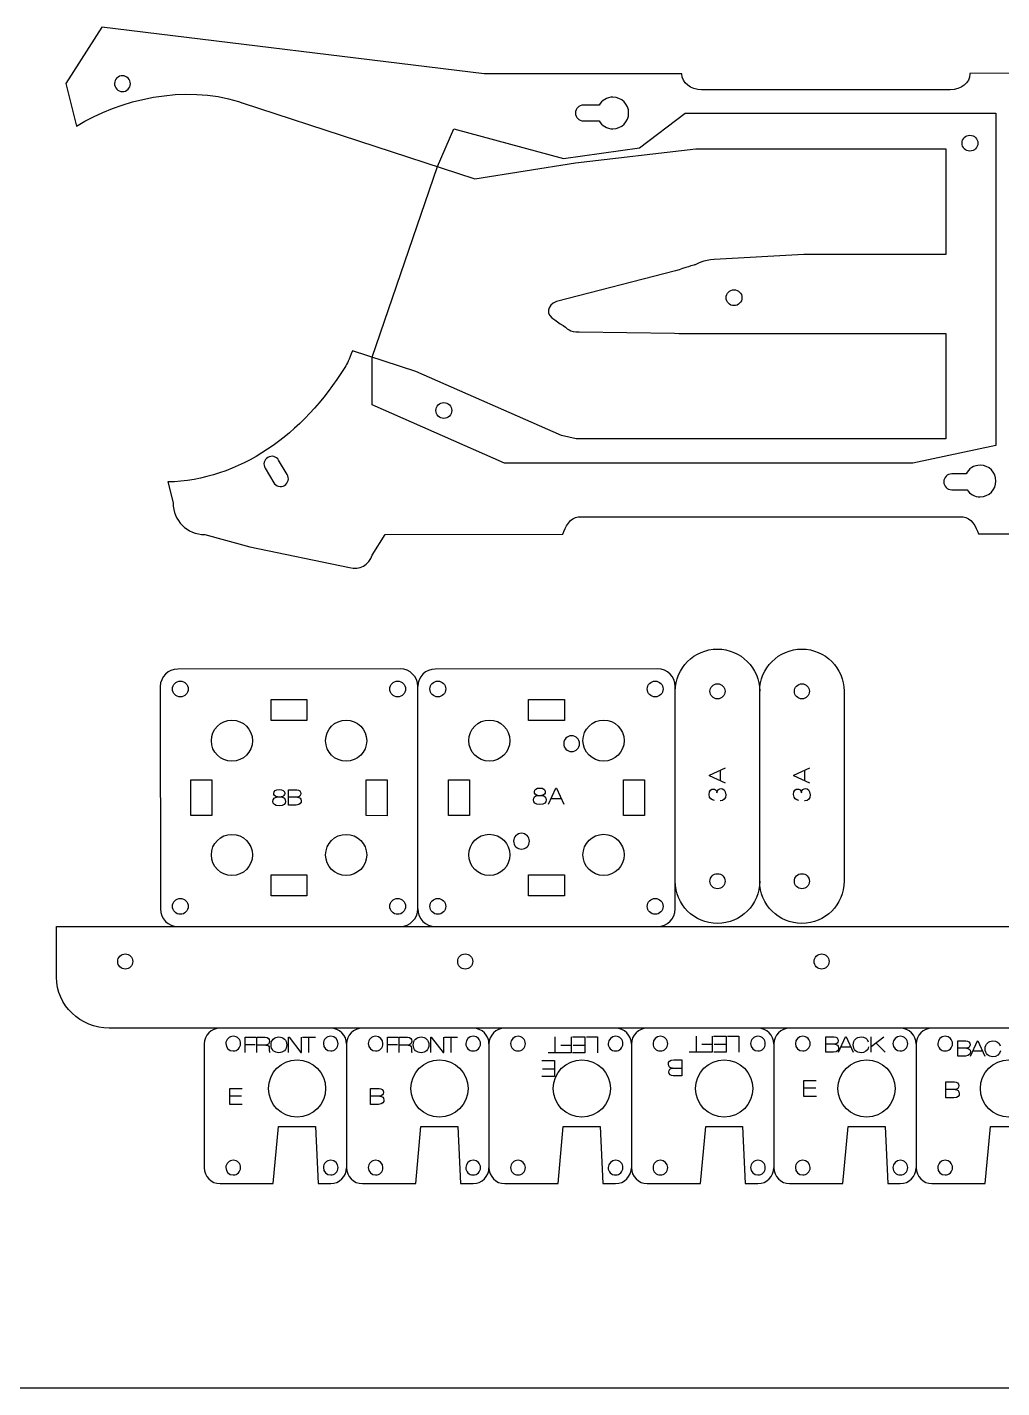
# Model space of a CAD drawing. Header units: millimetres. Extents: x -1200 to 0, y -900 to 0.
# Drawn here: x -871.1 to -686.4, y -900 to -642.1 of the extents above; entities that cross this region are included whole.
import ezdxf

# ---------------------------------------------------------------- set-up
doc = ezdxf.new("R2010")
doc.units = ezdxf.units.MM
doc.layers.add('CUTS', color=1, linetype='Continuous', true_color=0xff0000)
doc.layers.add('TEXT', color=5, linetype='Continuous', true_color=0x0000ff)
doc.layers.add('laser bed referance', color=3, linetype='Continuous', lineweight=25, true_color=0x00ff00)

msp = doc.modelspace()

# ---------------------------------------------------------------- linework, layer by layer
at = {"layer": 'CUTS', "color": 1, "lineweight": 25, "true_color": 0xff0000}
for points in [[(-747.02, -650.96), (-747.02, -650.91), (-784.52, -650.93), (-856.97, -642.1), (-863.84, -652.79), (-861.78, -660.87)], [(-611.37, -650.82), (-692.41, -650.87), (-692.41, -650.96)], [(-696.16, -653.96), (-743.27, -653.96)], [(-830.45, -656.41), (-830.41, -656.41), (-786.28, -670.83), (-767.21, -667.78), (-744.4, -665.15), (-697, -665.15), (-697, -685.15), (-716.87, -685.15)], [(-762.71, -656.86), (-765.71, -656.86)], [(-765.71, -659.86), (-762.71, -659.86)], [(-723.92, -685.15), (-740.87, -686.15)], [(-748.2, -688.3), (-770.8, -694.1)], [(-771.12, -697.55), (-770.11, -698.31)], [(-741.34, -700.15), (-697, -700.14), (-697, -720.14), (-767.04, -720.14), (-769.82, -719.46), (-797.44, -707.34), (-809.5, -703.43)], [(-766.5, -699.85), (-748.4, -700.12)], [(-821.84, -726.88), (-823.47, -724.16), (-823.47, -724.16)], [(-826.04, -725.7), (-824.41, -728.43)], [(-693.15, -726.78), (-695.86, -726.78)], [(-844.51, -728.29), (-843.49, -732.28)], [(-695.86, -729.78), (-692.96, -729.78)], [(-766.66, -734.93), (-693.7, -734.93)], [(-837.49, -738.28), (-828.91, -740.6), (-810.04, -744.51)], [(-805.75, -742.18), (-803.29, -738.23), (-769.57, -738.21)], [(-690.8, -738.16), (-611.37, -738.11)], [(-597.85, -764.83), (-597.85, -841.45), (-603.05, -841.46), (-604.15, -831.83), (-852.4, -831.83), (-855.58, -831.83)], [(-800.42, -763.74), (-842.6, -763.75)], [(-751.59, -763.74), (-793.77, -763.75)], [(-845.91, -767.06), (-845.9, -809.24)], [(-797.09, -809.23), (-797.1, -767.05)], [(-748.27, -809.23), (-748.28, -767.05)], [(-732.27, -803.98), (-732.27, -767.98)], [(-716.27, -767.98), (-716.27, -803.98), (-716.27, -803.98)], [(-824.9, -769.55), (-818.1, -769.55), (-818.1, -773.54), (-824.9, -773.54), (-824.9, -769.55), (-824.9, -769.55)], [(-776.08, -769.55), (-769.28, -769.55), (-769.28, -773.54), (-776.08, -773.54), (-776.08, -769.55), (-776.08, -769.55)], [(-840.11, -784.75), (-836.11, -784.75), (-836.11, -791.55), (-840.11, -791.55), (-840.11, -784.75), (-840.11, -784.75)], [(-802.9, -791.56), (-806.9, -791.55), (-806.9, -784.75), (-802.9, -784.74), (-802.9, -791.56), (-802.9, -791.56)], [(-791.28, -784.75), (-787.28, -784.75), (-787.28, -791.55), (-791.28, -791.55), (-791.28, -784.75), (-791.28, -784.75)], [(-758.08, -784.75), (-754.08, -784.75), (-754.08, -791.55), (-758.08, -791.55), (-758.08, -784.75), (-758.08, -784.75)], [(-824.9, -802.75), (-818.1, -802.75), (-818.1, -806.75), (-824.9, -806.75), (-824.9, -802.75), (-824.9, -802.75)], [(-776.09, -806.75), (-776.08, -802.75), (-769.28, -802.75), (-769.28, -806.75), (-776.09, -806.75), (-776.09, -806.75)], [(-865.58, -822.19), (-865.58, -812.55), (-654.2, -812.55)], [(-837.58, -834.83), (-837.58, -858.3)], [(-810.59, -834.83), (-810.59, -858.3)], [(-783.59, -834.83), (-783.59, -858.3)], [(-756.6, -834.83), (-756.6, -858.3)], [(-729.6, -834.83), (-729.6, -858.3)], [(-702.61, -834.83), (-702.61, -858.3)], [(-834.59, -861.3), (-824.49, -861.3), (-823.49, -850.45), (-816.49, -850.45), (-816.49, -850.45), (-815.99, -861.3), (-813.59, -861.3)], [(-807.59, -861.3), (-797.49, -861.3), (-796.49, -850.45), (-789.49, -850.45), (-789.49, -850.45), (-788.99, -861.3), (-786.59, -861.3)], [(-780.59, -861.3), (-770.5, -861.3), (-769.5, -850.45), (-762.5, -850.45), (-762, -861.3), (-759.6, -861.3)], [(-753.6, -861.3), (-743.5, -861.3), (-742.5, -850.45), (-735.5, -850.45), (-735.5, -850.45), (-735, -861.3), (-732.6, -861.3)], [(-726.6, -861.3), (-716.5, -861.3), (-715.5, -850.45), (-708.5, -850.45), (-708.5, -850.45), (-708, -861.3), (-705.61, -861.3)], [(-699.61, -861.3), (-689.51, -861.3), (-688.51, -850.45), (-681.51, -850.45), (-681.51, -850.45), (-681.01, -861.3), (-678.61, -861.3)]]:
    msp.add_lwpolyline(points, dxfattribs=at)
for points in [[(-853.63, -651.4), (-854.4, -651.7), (-854.78, -652.57), (-854.48, -653.34)], [(-851.68, -652.25), (-851.99, -651.47), (-852.86, -651.09), (-853.63, -651.4)], [(-852.53, -654.19), (-851.76, -653.89), (-851.38, -653.02), (-851.68, -652.25)], [(-743.27, -653.96), (-745.34, -653.96), (-747.02, -652.61), (-747.02, -650.96)], [(-692.41, -650.96), (-692.41, -652.61), (-694.09, -653.96), (-696.16, -653.96)], [(-861.78, -660.87), (-853.72, -655.72), (-841.17, -652.92), (-831.06, -656.2)], [(-854.48, -653.34), (-854.17, -654.11), (-853.3, -654.49), (-852.53, -654.19)], [(-831.06, -656.2), (-830.86, -656.27), (-830.65, -656.34), (-830.45, -656.41)], [(-765.71, -656.86), (-766.54, -656.86), (-767.21, -657.53), (-767.21, -658.36)], [(-760.11, -655.36), (-761.22, -655.36), (-762.19, -655.96), (-762.71, -656.86)], [(-757.11, -658.36), (-757.11, -656.7), (-758.46, -655.36), (-760.11, -655.36)], [(-767.21, -658.36), (-767.21, -659.18), (-766.54, -659.86), (-765.71, -659.86)], [(-762.71, -659.86), (-762.19, -660.75), (-761.22, -661.36), (-760.11, -661.36)], [(-760.11, -661.36), (-758.46, -661.36), (-757.11, -660.01), (-757.11, -658.36)], [(-693.91, -664.08), (-693.91, -663.25), (-693.24, -662.58), (-692.41, -662.58)], [(-692.41, -662.58), (-691.58, -662.58), (-690.91, -663.25), (-690.91, -664.08)], [(-692.41, -665.58), (-693.24, -665.58), (-693.91, -664.91), (-693.91, -664.08)], [(-690.91, -664.08), (-690.91, -664.91), (-691.58, -665.58), (-692.41, -665.58)], [(-716.87, -685.15), (-718.81, -685.15), (-721.98, -685.15), (-723.92, -685.15)], [(-744.63, -687.15), (-744.76, -687.15), (-746.37, -687.67), (-748.2, -688.3)], [(-740.87, -686.15), (-742.81, -686.15), (-744.5, -687.15), (-744.63, -687.15)], [(-738.63, -693.37), (-738.63, -692.54), (-737.95, -691.87), (-737.13, -691.87)], [(-737.13, -694.87), (-737.95, -694.87), (-738.63, -694.2), (-738.63, -693.37)], [(-737.13, -691.87), (-736.3, -691.87), (-735.63, -692.54), (-735.63, -693.37)], [(-735.63, -693.37), (-735.63, -694.2), (-736.3, -694.87), (-737.13, -694.87)], [(-770.8, -694.1), (-772.64, -694.73), (-772.88, -696.75), (-771.12, -697.55)], [(-770.11, -698.31), (-768.43, -699.33), (-768.44, -699.83), (-766.5, -699.85)], [(-748.4, -700.12), (-746.46, -700.13), (-743.28, -700.15), (-741.34, -700.15)], [(-809.5, -703.43), (-810.09, -705.14), (-810.49, -705.88), (-810.92, -706.57)], [(-810.92, -706.57), (-818.78, -719.27), (-830.97, -728.04), (-844.51, -728.29)], [(-793.66, -714.75), (-793.66, -713.92), (-792.99, -713.25), (-792.16, -713.25)], [(-792.16, -713.25), (-791.34, -713.25), (-790.66, -713.92), (-790.66, -714.75)], [(-792.16, -716.25), (-792.99, -716.25), (-793.66, -715.58), (-793.66, -714.75)], [(-790.66, -714.75), (-790.66, -715.58), (-791.34, -716.25), (-792.16, -716.25)], [(-825.53, -723.65), (-826.24, -724.07), (-826.47, -724.99), (-826.04, -725.7)], [(-823.47, -724.16), (-823.9, -723.45), (-824.82, -723.22), (-825.53, -723.65)], [(-822.35, -728.94), (-821.64, -728.51), (-821.41, -727.59), (-821.84, -726.88)], [(-695.86, -726.78), (-696.69, -726.78), (-697.36, -727.45), (-697.36, -728.28)], [(-690.47, -725.12), (-691.64, -725.12), (-692.66, -725.8), (-693.15, -726.78)], [(-687.47, -728.12), (-687.47, -726.46), (-688.81, -725.12), (-690.47, -725.12)], [(-824.41, -728.43), (-823.98, -729.14), (-823.06, -729.37), (-822.35, -728.94)], [(-697.36, -728.28), (-697.36, -729.11), (-696.69, -729.78), (-695.86, -729.78)], [(-692.96, -729.78), (-692.42, -730.59), (-691.51, -731.12), (-690.47, -731.12)], [(-690.47, -731.12), (-688.81, -731.12), (-687.47, -729.77), (-687.47, -728.12)], [(-843.49, -732.28), (-843.49, -735.58), (-840.79, -738.28), (-837.49, -738.28)], [(-769.57, -738.21), (-769.25, -736.9), (-768.07, -734.93), (-766.66, -734.93)], [(-693.7, -734.93), (-692.31, -734.93), (-691.14, -736.88), (-690.8, -738.16)], [(-810.04, -744.51), (-808.21, -745.05), (-806.29, -744.01), (-805.75, -742.18)], [(-748.27, -767.98), (-748.27, -763.56), (-744.69, -759.98), (-740.27, -759.98)], [(-740.27, -759.98), (-735.85, -759.98), (-732.27, -763.56), (-732.27, -767.98)], [(-732.27, -767.98), (-732.27, -763.56), (-728.69, -759.98), (-724.27, -759.98)], [(-724.27, -759.98), (-719.85, -759.98), (-716.27, -763.56), (-716.27, -767.98)], [(-842.6, -763.75), (-844.42, -763.75), (-845.91, -765.24), (-845.91, -767.06)], [(-797.1, -767.05), (-797.1, -765.23), (-798.59, -763.74), (-800.42, -763.74)], [(-793.77, -763.75), (-795.6, -763.75), (-797.09, -765.24), (-797.09, -767.06)], [(-748.28, -767.05), (-748.28, -765.23), (-749.77, -763.74), (-751.59, -763.74)], [(-843.61, -767.54), (-843.61, -766.72), (-842.93, -766.04), (-842.11, -766.04)], [(-842.11, -769.04), (-842.93, -769.04), (-843.61, -768.37), (-843.61, -767.54)], [(-842.11, -766.04), (-841.28, -766.04), (-840.61, -766.72), (-840.61, -767.54)], [(-840.61, -767.54), (-840.61, -768.37), (-841.28, -769.04), (-842.11, -769.04)], [(-802.4, -767.54), (-802.4, -766.72), (-801.73, -766.04), (-800.9, -766.04)], [(-800.9, -769.04), (-801.73, -769.04), (-802.4, -768.37), (-802.4, -767.54)], [(-800.9, -766.04), (-800.07, -766.04), (-799.4, -766.72), (-799.4, -767.54)], [(-799.4, -767.54), (-799.4, -768.37), (-800.07, -769.04), (-800.9, -769.04)], [(-794.78, -767.54), (-794.78, -766.72), (-794.11, -766.04), (-793.28, -766.04)], [(-793.28, -769.04), (-794.11, -769.04), (-794.78, -768.37), (-794.78, -767.54)], [(-793.28, -766.04), (-792.46, -766.04), (-791.78, -766.72), (-791.78, -767.54)], [(-791.78, -767.54), (-791.78, -768.37), (-792.46, -769.04), (-793.28, -769.04)], [(-753.58, -767.54), (-753.58, -766.72), (-752.9, -766.04), (-752.08, -766.04)], [(-752.08, -769.04), (-752.9, -769.04), (-753.58, -768.37), (-753.58, -767.54)], [(-752.08, -766.04), (-751.25, -766.04), (-750.58, -766.72), (-750.58, -767.54)], [(-750.58, -767.54), (-750.58, -768.37), (-751.25, -769.04), (-752.08, -769.04)], [(-741.69, -767.98), (-741.69, -767.19), (-741.06, -766.56), (-740.27, -766.56)], [(-740.27, -769.41), (-741.06, -769.41), (-741.69, -768.77), (-741.69, -767.98)], [(-740.27, -766.56), (-739.48, -766.56), (-738.84, -767.19), (-738.84, -767.98)], [(-738.84, -767.98), (-738.84, -768.77), (-739.48, -769.41), (-740.27, -769.41)], [(-725.69, -767.98), (-725.69, -767.19), (-725.06, -766.56), (-724.27, -766.56)], [(-724.27, -769.41), (-725.06, -769.41), (-725.69, -768.77), (-725.69, -767.98)], [(-724.27, -766.56), (-723.48, -766.56), (-722.84, -767.19), (-722.84, -767.98)], [(-722.84, -767.98), (-722.84, -768.77), (-723.48, -769.41), (-724.27, -769.41)], [(-836.23, -777.34), (-836.23, -775.18), (-834.48, -773.44), (-832.33, -773.44)], [(-832.33, -773.44), (-830.18, -773.44), (-828.43, -775.18), (-828.43, -777.34)], [(-814.57, -777.34), (-814.57, -775.18), (-812.83, -773.44), (-810.67, -773.44)], [(-810.67, -773.44), (-808.52, -773.44), (-806.77, -775.18), (-806.77, -777.34)], [(-787.43, -777.32), (-787.43, -775.17), (-785.68, -773.42), (-783.53, -773.42)], [(-783.53, -773.42), (-781.37, -773.42), (-779.63, -775.17), (-779.63, -777.32)], [(-765.77, -777.32), (-765.77, -775.17), (-764.02, -773.42), (-761.87, -773.42)], [(-761.87, -773.42), (-759.71, -773.42), (-757.97, -775.17), (-757.97, -777.32)], [(-832.33, -781.24), (-834.48, -781.24), (-836.23, -779.49), (-836.23, -777.34)], [(-828.43, -777.34), (-828.43, -779.49), (-830.18, -781.24), (-832.33, -781.24)], [(-810.67, -781.24), (-812.83, -781.24), (-814.57, -779.49), (-814.57, -777.34)], [(-806.77, -777.34), (-806.77, -779.49), (-808.52, -781.24), (-810.67, -781.24)], [(-783.53, -781.22), (-785.68, -781.22), (-787.43, -779.47), (-787.43, -777.32)], [(-779.63, -777.32), (-779.63, -779.47), (-781.37, -781.22), (-783.53, -781.22)], [(-767.93, -776.4), (-768.76, -776.4), (-769.43, -777.07), (-769.43, -777.9)], [(-769.43, -777.9), (-769.43, -778.73), (-768.76, -779.4), (-767.93, -779.4)], [(-766.43, -777.9), (-766.43, -777.07), (-767.1, -776.4), (-767.93, -776.4)], [(-767.93, -779.4), (-767.1, -779.4), (-766.43, -778.73), (-766.43, -777.9)], [(-761.87, -781.22), (-764.02, -781.22), (-765.77, -779.47), (-765.77, -777.32)], [(-757.97, -777.32), (-757.97, -779.47), (-759.71, -781.22), (-761.87, -781.22)], [(-836.23, -798.99), (-836.23, -796.84), (-834.48, -795.1), (-832.33, -795.1)], [(-832.33, -795.1), (-830.18, -795.1), (-828.43, -796.84), (-828.43, -798.99)], [(-814.57, -798.99), (-814.57, -796.84), (-812.83, -795.1), (-810.67, -795.1)], [(-810.67, -795.1), (-808.52, -795.1), (-806.77, -796.84), (-806.77, -798.99)], [(-787.43, -798.98), (-787.43, -796.82), (-785.68, -795.08), (-783.53, -795.08)], [(-783.53, -795.08), (-781.37, -795.08), (-779.63, -796.82), (-779.63, -798.98)], [(-777.43, -794.9), (-778.26, -794.9), (-778.93, -795.57), (-778.93, -796.4)], [(-778.93, -796.4), (-778.93, -797.23), (-778.26, -797.9), (-777.43, -797.9)], [(-775.93, -796.4), (-775.93, -795.57), (-776.6, -794.9), (-777.43, -794.9)], [(-777.43, -797.9), (-776.6, -797.9), (-775.93, -797.23), (-775.93, -796.4)], [(-765.77, -798.98), (-765.77, -796.82), (-764.02, -795.08), (-761.87, -795.08)], [(-761.87, -795.08), (-759.71, -795.08), (-757.97, -796.82), (-757.97, -798.98)], [(-832.33, -802.9), (-834.48, -802.9), (-836.23, -801.15), (-836.23, -798.99)], [(-828.43, -798.99), (-828.43, -801.15), (-830.18, -802.9), (-832.33, -802.9)], [(-810.67, -802.89), (-812.83, -802.89), (-814.57, -801.15), (-814.57, -798.99)], [(-806.77, -798.99), (-806.77, -801.15), (-808.52, -802.89), (-810.67, -802.89)], [(-783.53, -802.88), (-785.68, -802.88), (-787.43, -801.13), (-787.43, -798.98)], [(-779.63, -798.98), (-779.63, -801.13), (-781.37, -802.88), (-783.53, -802.88)], [(-761.87, -802.88), (-764.02, -802.88), (-765.77, -801.13), (-765.77, -798.98)], [(-757.97, -798.98), (-757.97, -801.13), (-759.71, -802.88), (-761.87, -802.88)], [(-740.27, -811.98), (-744.69, -811.98), (-748.27, -808.4), (-748.27, -803.98)], [(-741.69, -803.98), (-741.69, -803.19), (-741.06, -802.55), (-740.27, -802.55)], [(-740.27, -805.4), (-741.06, -805.4), (-741.69, -804.77), (-741.69, -803.98)], [(-740.27, -802.55), (-739.48, -802.55), (-738.84, -803.19), (-738.84, -803.98)], [(-738.84, -803.98), (-738.84, -804.77), (-739.48, -805.4), (-740.27, -805.4)], [(-732.27, -803.98), (-732.27, -808.4), (-735.85, -811.98), (-740.27, -811.98)], [(-724.27, -811.98), (-728.69, -811.98), (-732.27, -808.4), (-732.27, -803.98)], [(-725.69, -803.98), (-725.69, -803.19), (-725.06, -802.55), (-724.27, -802.55)], [(-724.27, -805.4), (-725.06, -805.4), (-725.69, -804.77), (-725.69, -803.98)], [(-724.27, -802.55), (-723.48, -802.55), (-722.84, -803.19), (-722.84, -803.98)], [(-722.84, -803.98), (-722.84, -804.77), (-723.48, -805.4), (-724.27, -805.4)], [(-716.27, -803.98), (-716.27, -808.4), (-719.85, -811.98), (-724.27, -811.98)], [(-845.9, -809.24), (-845.9, -811.07), (-844.41, -812.56), (-842.59, -812.56)], [(-843.61, -808.75), (-843.61, -807.92), (-842.93, -807.25), (-842.11, -807.25)], [(-842.11, -810.25), (-842.93, -810.25), (-843.61, -809.58), (-843.61, -808.75)], [(-842.11, -807.25), (-841.28, -807.25), (-840.61, -807.92), (-840.61, -808.75)], [(-840.61, -808.75), (-840.61, -809.58), (-841.28, -810.25), (-842.11, -810.25)], [(-802.4, -808.75), (-802.4, -807.92), (-801.73, -807.25), (-800.9, -807.25)], [(-800.9, -810.25), (-801.73, -810.25), (-802.4, -809.58), (-802.4, -808.75)], [(-800.9, -807.25), (-800.07, -807.25), (-799.4, -807.92), (-799.4, -808.75)], [(-799.4, -808.75), (-799.4, -809.58), (-800.07, -810.25), (-800.9, -810.25)], [(-800.41, -812.55), (-798.58, -812.55), (-797.09, -811.06), (-797.09, -809.23)], [(-797.08, -809.24), (-797.08, -811.07), (-795.59, -812.56), (-793.76, -812.56)], [(-794.78, -808.75), (-794.78, -807.92), (-794.11, -807.25), (-793.28, -807.25)], [(-793.28, -810.25), (-794.11, -810.25), (-794.78, -809.58), (-794.78, -808.75)], [(-793.28, -807.25), (-792.46, -807.25), (-791.78, -807.92), (-791.78, -808.75)], [(-791.78, -808.75), (-791.78, -809.58), (-792.46, -810.25), (-793.28, -810.25)], [(-753.58, -808.75), (-753.58, -807.92), (-752.9, -807.25), (-752.08, -807.25)], [(-752.08, -810.25), (-752.9, -810.25), (-753.58, -809.58), (-753.58, -808.75)], [(-752.08, -807.25), (-751.25, -807.25), (-750.58, -807.92), (-750.58, -808.75)], [(-750.58, -808.75), (-750.58, -809.58), (-751.25, -810.25), (-752.08, -810.25)], [(-751.59, -812.55), (-749.76, -812.55), (-748.27, -811.06), (-748.27, -809.23)], [(-853.98, -819.19), (-853.98, -818.41), (-853.34, -817.77), (-852.56, -817.77)], [(-852.56, -820.62), (-853.34, -820.62), (-853.98, -819.98), (-853.98, -819.19)], [(-852.56, -817.77), (-851.77, -817.77), (-851.13, -818.41), (-851.13, -819.19)], [(-851.13, -819.19), (-851.13, -819.98), (-851.77, -820.62), (-852.56, -820.62)], [(-789.53, -819.19), (-789.53, -818.41), (-788.89, -817.77), (-788.11, -817.77)], [(-788.11, -820.62), (-788.89, -820.62), (-789.53, -819.98), (-789.53, -819.19)], [(-788.11, -817.77), (-787.32, -817.77), (-786.68, -818.41), (-786.68, -819.19)], [(-786.68, -819.19), (-786.68, -819.98), (-787.32, -820.62), (-788.11, -820.62)], [(-721.95, -819.19), (-721.95, -818.41), (-721.32, -817.77), (-720.53, -817.77)], [(-720.53, -820.62), (-721.32, -820.62), (-721.95, -819.98), (-721.95, -819.19)], [(-720.53, -817.77), (-719.74, -817.77), (-719.1, -818.41), (-719.1, -819.19)], [(-719.1, -819.19), (-719.1, -819.98), (-719.74, -820.62), (-720.53, -820.62)], [(-855.58, -831.83), (-861.08, -831.83), (-865.58, -827.49), (-865.58, -822.19)], [(-834.59, -831.83), (-836.24, -831.83), (-837.58, -833.18), (-837.58, -834.83)], [(-810.59, -834.83), (-810.59, -833.18), (-811.93, -831.83), (-813.59, -831.83)], [(-807.59, -831.83), (-809.25, -831.83), (-810.59, -833.18), (-810.59, -834.83)], [(-783.59, -834.83), (-783.59, -833.18), (-784.94, -831.83), (-786.59, -831.83)], [(-780.59, -831.83), (-782.25, -831.83), (-783.59, -833.18), (-783.59, -834.83)], [(-756.6, -834.83), (-756.6, -833.18), (-757.94, -831.83), (-759.6, -831.83)], [(-753.6, -831.83), (-755.25, -831.83), (-756.6, -833.18), (-756.6, -834.83)], [(-729.6, -834.83), (-729.6, -833.18), (-730.94, -831.83), (-732.6, -831.83)], [(-726.6, -831.83), (-728.26, -831.83), (-729.6, -833.18), (-729.6, -834.83)], [(-702.61, -834.83), (-702.61, -833.18), (-703.95, -831.83), (-705.61, -831.83)], [(-699.61, -831.83), (-701.26, -831.83), (-702.61, -833.18), (-702.61, -834.83)], [(-832.08, -833.36), (-832.85, -833.36), (-833.48, -833.99), (-833.49, -834.76)], [(-833.49, -834.76), (-833.49, -835.53), (-832.86, -836.16), (-832.09, -836.16)], [(-832.09, -836.16), (-831.32, -836.17), (-830.69, -835.54), (-830.69, -834.77)], [(-830.69, -834.77), (-830.68, -833.99), (-831.31, -833.37), (-832.08, -833.36)], [(-813.58, -833.36), (-814.36, -833.36), (-814.99, -833.99), (-814.99, -834.76)], [(-814.99, -834.76), (-814.99, -835.53), (-814.37, -836.16), (-813.59, -836.16)], [(-813.59, -836.16), (-812.82, -836.17), (-812.19, -835.54), (-812.19, -834.77)], [(-812.19, -834.77), (-812.19, -833.99), (-812.81, -833.37), (-813.58, -833.36)], [(-805.08, -833.36), (-805.86, -833.36), (-806.49, -833.99), (-806.49, -834.76)], [(-806.49, -834.76), (-806.49, -835.53), (-805.87, -836.16), (-805.09, -836.16)], [(-805.09, -836.16), (-804.32, -836.17), (-803.69, -835.54), (-803.69, -834.77)], [(-803.69, -834.77), (-803.69, -833.99), (-804.31, -833.37), (-805.08, -833.36)], [(-787.99, -834.76), (-788, -835.53), (-787.37, -836.16), (-786.6, -836.16)], [(-786.59, -833.36), (-787.36, -833.36), (-787.99, -833.99), (-787.99, -834.76)], [(-786.6, -836.16), (-785.82, -836.17), (-785.19, -835.54), (-785.19, -834.77)], [(-785.19, -834.77), (-785.19, -833.99), (-785.81, -833.37), (-786.59, -833.36)], [(-779.49, -834.76), (-779.5, -835.53), (-778.87, -836.16), (-778.1, -836.16)], [(-778.09, -833.36), (-778.86, -833.36), (-779.49, -833.99), (-779.49, -834.76)], [(-778.1, -836.16), (-777.32, -836.17), (-776.69, -835.54), (-776.69, -834.77)], [(-776.69, -834.77), (-776.69, -833.99), (-777.31, -833.37), (-778.09, -833.36)], [(-760.99, -834.76), (-761, -835.53), (-760.37, -836.16), (-759.6, -836.16)], [(-759.59, -833.36), (-760.36, -833.36), (-760.99, -833.99), (-760.99, -834.76)], [(-759.6, -836.16), (-758.83, -836.17), (-758.2, -835.54), (-758.2, -834.77)], [(-758.2, -834.77), (-758.19, -833.99), (-758.82, -833.37), (-759.59, -833.36)], [(-752.49, -834.76), (-752.5, -835.53), (-751.87, -836.16), (-751.1, -836.16)], [(-751.09, -833.36), (-751.86, -833.36), (-752.49, -833.99), (-752.49, -834.76)], [(-751.1, -836.16), (-750.33, -836.17), (-749.7, -835.54), (-749.7, -834.77)], [(-749.7, -834.77), (-749.69, -833.99), (-750.32, -833.37), (-751.09, -833.36)], [(-732.59, -833.36), (-733.37, -833.36), (-734, -833.99), (-734, -834.76)], [(-734, -834.76), (-734, -835.53), (-733.38, -836.16), (-732.6, -836.16)], [(-732.6, -836.16), (-731.83, -836.17), (-731.2, -835.54), (-731.2, -834.77)], [(-731.2, -834.77), (-731.19, -833.99), (-731.82, -833.37), (-732.59, -833.36)], [(-724.1, -833.36), (-724.87, -833.36), (-725.5, -833.99), (-725.5, -834.76)], [(-725.5, -834.76), (-725.5, -835.53), (-724.88, -836.16), (-724.11, -836.16)], [(-724.11, -836.16), (-723.33, -836.17), (-722.7, -835.54), (-722.7, -834.77)], [(-722.7, -834.77), (-722.7, -833.99), (-723.32, -833.37), (-724.1, -833.36)], [(-705.6, -833.36), (-706.37, -833.36), (-707, -833.99), (-707, -834.76)], [(-707, -834.76), (-707, -835.53), (-706.38, -836.16), (-705.61, -836.16)], [(-705.61, -836.16), (-704.83, -836.17), (-704.2, -835.54), (-704.2, -834.77)], [(-704.2, -834.77), (-704.2, -833.99), (-704.82, -833.37), (-705.6, -833.36)], [(-698.5, -834.76), (-698.51, -835.53), (-697.88, -836.16), (-697.11, -836.16)], [(-697.1, -833.36), (-697.87, -833.36), (-698.5, -833.99), (-698.5, -834.76)], [(-697.11, -836.16), (-696.34, -836.17), (-695.71, -835.54), (-695.71, -834.77)], [(-695.71, -834.77), (-695.7, -833.99), (-696.33, -833.37), (-697.1, -833.36)], [(-825.41, -843.26), (-825.41, -840.27), (-822.98, -837.84), (-819.99, -837.84)], [(-819.99, -837.84), (-816.99, -837.84), (-814.56, -840.27), (-814.56, -843.26)], [(-798.42, -843.26), (-798.42, -840.27), (-795.99, -837.84), (-792.99, -837.84)], [(-792.99, -837.84), (-789.99, -837.84), (-787.57, -840.27), (-787.57, -843.26)], [(-771.42, -843.26), (-771.42, -840.27), (-768.99, -837.84), (-765.99, -837.84)], [(-765.99, -837.84), (-763, -837.84), (-760.57, -840.27), (-760.57, -843.26)], [(-744.42, -843.26), (-744.42, -840.27), (-741.99, -837.84), (-739, -837.84)], [(-739, -837.84), (-736, -837.84), (-733.57, -840.27), (-733.57, -843.26)], [(-717.43, -843.26), (-717.43, -840.27), (-715, -837.84), (-712, -837.84)], [(-712, -837.84), (-709.01, -837.84), (-706.58, -840.27), (-706.58, -843.26)], [(-690.43, -843.26), (-690.43, -840.27), (-688, -837.84), (-685.01, -837.84)], [(-819.99, -848.69), (-822.98, -848.69), (-825.41, -846.26), (-825.41, -843.26)], [(-814.56, -843.26), (-814.56, -846.26), (-816.99, -848.69), (-819.99, -848.69)], [(-792.99, -848.69), (-795.99, -848.69), (-798.42, -846.26), (-798.42, -843.26)], [(-787.57, -843.26), (-787.57, -846.26), (-789.99, -848.69), (-792.99, -848.69)], [(-765.99, -848.69), (-768.99, -848.69), (-771.42, -846.26), (-771.42, -843.26)], [(-760.57, -843.26), (-760.57, -846.26), (-763, -848.69), (-765.99, -848.69)], [(-739, -848.69), (-741.99, -848.69), (-744.42, -846.26), (-744.42, -843.26)], [(-733.57, -843.26), (-733.57, -846.26), (-736, -848.69), (-739, -848.69)], [(-712, -848.69), (-715, -848.69), (-717.43, -846.26), (-717.43, -843.26)], [(-706.58, -843.26), (-706.58, -846.26), (-709.01, -848.69), (-712, -848.69)], [(-685.01, -848.69), (-688, -848.69), (-690.43, -846.26), (-690.43, -843.26)], [(-837.58, -858.3), (-837.58, -859.96), (-836.24, -861.3), (-834.59, -861.3)], [(-832.08, -856.87), (-832.85, -856.86), (-833.48, -857.49), (-833.49, -858.26)], [(-833.49, -858.26), (-833.49, -859.03), (-832.86, -859.66), (-832.09, -859.66)], [(-832.09, -859.66), (-831.32, -859.67), (-830.69, -859.04), (-830.69, -858.27)], [(-830.69, -858.27), (-830.68, -857.5), (-831.31, -856.87), (-832.08, -856.87)], [(-813.58, -856.86), (-814.36, -856.86), (-814.99, -857.49), (-814.99, -858.26)], [(-814.99, -858.26), (-814.99, -859.03), (-814.37, -859.66), (-813.59, -859.66)], [(-813.59, -859.66), (-812.82, -859.67), (-812.19, -859.04), (-812.19, -858.27)], [(-813.59, -861.3), (-811.93, -861.3), (-810.59, -859.96), (-810.59, -858.3)], [(-812.19, -858.27), (-812.19, -857.49), (-812.81, -856.87), (-813.58, -856.86)], [(-810.59, -858.3), (-810.59, -859.96), (-809.25, -861.3), (-807.59, -861.3)], [(-805.08, -856.87), (-805.86, -856.86), (-806.49, -857.49), (-806.49, -858.26)], [(-806.49, -858.26), (-806.49, -859.03), (-805.87, -859.66), (-805.09, -859.66)], [(-805.09, -859.66), (-804.32, -859.67), (-803.69, -859.04), (-803.69, -858.27)], [(-803.69, -858.27), (-803.69, -857.5), (-804.31, -856.87), (-805.08, -856.87)], [(-787.99, -858.26), (-788, -859.03), (-787.37, -859.66), (-786.6, -859.66)], [(-786.59, -856.86), (-787.36, -856.86), (-787.99, -857.49), (-787.99, -858.26)], [(-786.6, -859.66), (-785.82, -859.67), (-785.19, -859.04), (-785.19, -858.27)], [(-785.19, -858.27), (-785.19, -857.49), (-785.81, -856.87), (-786.59, -856.86)], [(-786.59, -861.3), (-784.94, -861.3), (-783.59, -859.95), (-783.59, -858.3)], [(-783.59, -858.3), (-783.59, -859.95), (-782.25, -861.3), (-780.59, -861.3)], [(-779.49, -858.26), (-779.5, -859.03), (-778.87, -859.66), (-778.1, -859.66)], [(-778.09, -856.87), (-778.86, -856.86), (-779.49, -857.49), (-779.49, -858.26)], [(-778.1, -859.66), (-777.32, -859.67), (-776.69, -859.04), (-776.69, -858.27)], [(-776.69, -858.27), (-776.69, -857.5), (-777.31, -856.87), (-778.09, -856.87)], [(-760.99, -858.26), (-761, -859.03), (-760.37, -859.66), (-759.6, -859.66)], [(-759.59, -856.86), (-760.36, -856.86), (-760.99, -857.49), (-760.99, -858.26)], [(-759.6, -859.66), (-758.83, -859.67), (-758.2, -859.04), (-758.2, -858.27)], [(-759.6, -861.3), (-757.94, -861.3), (-756.6, -859.95), (-756.6, -858.3)], [(-758.2, -858.27), (-758.19, -857.49), (-758.82, -856.87), (-759.59, -856.86)], [(-756.6, -858.3), (-756.6, -859.95), (-755.25, -861.3), (-753.6, -861.3)], [(-752.49, -858.26), (-752.5, -859.03), (-751.87, -859.66), (-751.1, -859.66)], [(-751.09, -856.87), (-751.86, -856.86), (-752.49, -857.49), (-752.49, -858.26)], [(-751.1, -859.66), (-750.33, -859.67), (-749.7, -859.04), (-749.69, -858.27)], [(-749.69, -858.27), (-749.69, -857.5), (-750.32, -856.87), (-751.09, -856.87)], [(-732.59, -856.86), (-733.37, -856.86), (-734, -857.49), (-734, -858.26)], [(-734, -858.26), (-734, -859.03), (-733.38, -859.66), (-732.6, -859.66)], [(-732.6, -859.66), (-731.83, -859.67), (-731.2, -859.04), (-731.2, -858.27)], [(-732.6, -861.3), (-730.94, -861.3), (-729.6, -859.95), (-729.6, -858.3)], [(-731.2, -858.27), (-731.19, -857.49), (-731.82, -856.87), (-732.59, -856.86)], [(-729.6, -858.3), (-729.6, -859.96), (-728.26, -861.3), (-726.6, -861.3)], [(-724.1, -856.87), (-724.87, -856.86), (-725.5, -857.49), (-725.5, -858.26)], [(-725.5, -858.26), (-725.5, -859.03), (-724.88, -859.66), (-724.11, -859.66)], [(-724.11, -859.66), (-723.33, -859.67), (-722.7, -859.04), (-722.7, -858.27)], [(-722.7, -858.27), (-722.7, -857.5), (-723.32, -856.87), (-724.1, -856.87)], [(-707, -858.26), (-707.01, -859.03), (-706.38, -859.66), (-705.61, -859.66)], [(-705.6, -856.86), (-706.37, -856.86), (-707, -857.49), (-707, -858.26)], [(-705.61, -859.66), (-704.84, -859.67), (-704.21, -859.04), (-704.2, -858.27)], [(-705.61, -861.3), (-703.95, -861.3), (-702.61, -859.96), (-702.61, -858.3)], [(-704.2, -858.27), (-704.2, -857.49), (-704.83, -856.87), (-705.6, -856.86)], [(-702.61, -858.3), (-702.61, -859.96), (-701.26, -861.3), (-699.61, -861.3)], [(-697.1, -856.87), (-697.87, -856.86), (-698.5, -857.49), (-698.51, -858.26)], [(-698.51, -858.26), (-698.51, -859.03), (-697.88, -859.66), (-697.11, -859.66)], [(-697.11, -859.66), (-696.34, -859.67), (-695.71, -859.04), (-695.71, -858.27)], [(-695.71, -858.27), (-695.7, -857.5), (-696.33, -856.87), (-697.1, -856.87)]]:
    msp.add_open_spline(points, degree=3, dxfattribs=at)
at = {"layer": 'laser bed referance'}
msp.add_line((-1200, -900), (0, -900), dxfattribs=at)
at = {"layer": 'TEXT', "color": 5, "lineweight": 25, "true_color": 0x0000ff}
for points in [[(-790.24, -661.35), (-769.44, -666.96), (-755.05, -664.93), (-746.41, -658.36), (-687.47, -658.36), (-687.47, -721.36), (-703.21, -724.72), (-780.64, -724.72), (-805.76, -713.68), (-805.76, -704.65), (-793.38, -668.51), (-790.24, -661.35)], [(-738.76, -785.36), (-741.78, -783.97), (-741.78, -783.86), (-738.76, -782.47)], [(-739.76, -782.93), (-739.76, -784.91)], [(-722.76, -785.36), (-725.78, -783.97), (-725.78, -783.86), (-722.76, -782.47)], [(-723.76, -782.93), (-723.76, -784.91)], [(-772.32, -789.38), (-770.93, -786.36), (-770.82, -786.36), (-769.43, -789.38)], [(-823.7, -788), (-823.7, -787.99)], [(-823.7, -788), (-823.01, -788)], [(-823.01, -787.99), (-823.01, -788)], [(-821.6, -786.66), (-820.04, -786.66)], [(-820.14, -789.53), (-821.6, -789.53), (-821.6, -786.66), (-821.6, -786.66)], [(-819.9, -788.03), (-821.6, -788.03)], [(-819.9, -788.03), (-819.9, -788.03)], [(-774.3, -787.72), (-774.3, -787.71)], [(-774.3, -787.72), (-773.61, -787.72)], [(-773.61, -787.71), (-773.61, -787.72)], [(-769.89, -788.38), (-771.86, -788.38)], [(-740.37, -787.2), (-740.37, -787.2)], [(-724.37, -787.2), (-724.37, -787.2)], [(-829.81, -836.44), (-829.81, -833.56), (-827.79, -833.56)], [(-829.81, -834.9), (-827.91, -834.9)], [(-827.58, -836.44), (-827.58, -833.56), (-826, -833.56)], [(-825.89, -835.04), (-827.58, -835.05)], [(-825.89, -835.03), (-825.89, -835.04)], [(-821.6, -836.44), (-821.6, -833.56), (-821.5, -833.56), (-819.24, -836.44), (-819.14, -836.44), (-819.14, -833.56)], [(-818.98, -833.56), (-816.5, -833.56)], [(-817.73, -836.44), (-817.73, -833.56)], [(-802.84, -836.44), (-802.84, -833.56), (-800.83, -833.56)], [(-802.84, -834.9), (-800.94, -834.9)], [(-800.61, -836.44), (-800.61, -833.56), (-799.03, -833.56)], [(-798.93, -835.04), (-800.61, -835.05)], [(-798.92, -835.03), (-798.93, -835.04)], [(-794.64, -836.44), (-794.64, -833.56), (-794.53, -833.56), (-792.27, -836.44), (-792.18, -836.44), (-792.18, -833.56)], [(-792.01, -833.56), (-789.54, -833.56)], [(-790.77, -836.44), (-790.77, -833.56)], [(-771.1, -833.5), (-771.1, -836.5)], [(-768.02, -833.5), (-768.02, -836.5), (-770.12, -836.5)], [(-768.02, -835.1), (-770, -835.1)], [(-767.76, -833.5), (-765.39, -833.5), (-765.39, -836.5), (-767.73, -836.5)], [(-765.39, -835.1), (-767.63, -835.1)], [(-765.11, -833.5), (-763, -833.5), (-763, -836.5)], [(-744.34, -833.35), (-744.34, -836.35)], [(-741.26, -833.35), (-741.26, -836.35), (-743.37, -836.35)], [(-741.26, -834.95), (-743.24, -834.95)], [(-741, -833.35), (-738.64, -833.35), (-738.64, -836.35), (-740.97, -836.35)], [(-738.64, -834.95), (-740.88, -834.95)], [(-738.35, -833.35), (-736.24, -833.35), (-736.24, -836.35)], [(-719.72, -833.5), (-718.16, -833.5)], [(-718.26, -836.37), (-719.72, -836.37), (-719.72, -833.5), (-719.72, -833.5)], [(-718.02, -834.87), (-719.72, -834.86)], [(-718.02, -834.87), (-718.02, -834.87)], [(-717.3, -836.37), (-715.98, -833.5), (-715.88, -833.5), (-714.56, -836.37)], [(-714.99, -835.42), (-716.87, -835.42)], [(-711.12, -835.3), (-708.76, -833.5)], [(-711.12, -836.37), (-711.12, -833.5)], [(-710.25, -834.64), (-708.49, -836.37)], [(-694.72, -834.25), (-693.16, -834.25)], [(-693.27, -837.12), (-694.72, -837.12), (-694.72, -834.25), (-694.72, -834.25)], [(-692.3, -837.12), (-690.98, -834.25), (-690.88, -834.25), (-689.56, -837.12)], [(-773.57, -837.97), (-771.2, -837.97), (-771.2, -840.99), (-773.55, -840.99)], [(-769.8, -836.5), (-772.39, -836.5)], [(-748.56, -837.82), (-747.03, -837.82), (-747.03, -840.84), (-747.03, -840.84)], [(-743.04, -836.35), (-745.63, -836.35)], [(-693.03, -835.62), (-694.72, -835.61)], [(-693.03, -835.61), (-693.03, -835.62)], [(-689.99, -836.17), (-691.87, -836.17)], [(-771.2, -839.59), (-773.45, -839.59)], [(-748.81, -839.4), (-747.03, -839.41)], [(-748.81, -839.41), (-748.81, -839.4)], [(-830.37, -846.28), (-832.74, -846.28), (-832.74, -843.26), (-830.39, -843.26)], [(-806.06, -843.26), (-804.42, -843.26)], [(-804.53, -846.28), (-806.06, -846.28), (-806.06, -843.26), (-806.06, -843.26)], [(-747.03, -840.84), (-748.67, -840.84)], [(-721.51, -844.77), (-723.89, -844.77), (-723.89, -841.75), (-721.54, -841.75)], [(-723.89, -843.16), (-721.64, -843.16)], [(-696.98, -842.03), (-695.34, -842.03)], [(-695.45, -845.05), (-696.98, -845.05), (-696.98, -842.03), (-696.98, -842.03)], [(-832.74, -844.67), (-830.49, -844.67)], [(-804.28, -844.7), (-806.06, -844.7)], [(-804.28, -844.7), (-804.28, -844.71)], [(-695.19, -843.47), (-696.98, -843.46)], [(-695.19, -843.46), (-695.19, -843.47)]]:
    msp.add_lwpolyline(points, dxfattribs=at)
for points in [[(-824.39, -787.33), (-824.39, -786.84), (-824.02, -786.59), (-823.35, -786.59)], [(-823.35, -786.59), (-822.69, -786.59), (-822.32, -786.84), (-822.32, -787.33)], [(-774.99, -787.06), (-774.99, -786.57), (-774.63, -786.31), (-773.96, -786.31)], [(-773.96, -786.31), (-773.29, -786.31), (-772.92, -786.57), (-772.92, -787.06)], [(-741.83, -787.52), (-741.83, -786.81), (-741.5, -786.5), (-741.04, -786.5)], [(-741.04, -786.5), (-740.75, -786.5), (-740.43, -786.67), (-740.37, -787.2)], [(-740.37, -787.2), (-740.3, -786.63), (-739.97, -786.43), (-739.57, -786.43)], [(-739.57, -786.43), (-739.24, -786.43), (-738.71, -786.65), (-738.71, -787.59)], [(-725.83, -787.52), (-725.83, -786.81), (-725.5, -786.5), (-725.04, -786.5)], [(-725.04, -786.5), (-724.75, -786.5), (-724.43, -786.67), (-724.37, -787.2)], [(-724.37, -787.2), (-724.3, -786.63), (-723.97, -786.43), (-723.57, -786.43)], [(-723.57, -786.43), (-723.24, -786.43), (-722.71, -786.65), (-722.71, -787.59)], [(-824.55, -788.85), (-824.55, -788.37), (-824.3, -788.05), (-823.7, -788)], [(-823.35, -789.7), (-824.25, -789.7), (-824.55, -789.31), (-824.55, -788.85)], [(-823.7, -787.99), (-824.23, -787.95), (-824.39, -787.58), (-824.39, -787.33)], [(-822.16, -788.85), (-822.16, -789.31), (-822.46, -789.7), (-823.35, -789.7)], [(-822.32, -787.33), (-822.32, -787.58), (-822.47, -787.95), (-823.01, -787.99)], [(-823.01, -788), (-822.41, -788.05), (-822.16, -788.37), (-822.16, -788.85)], [(-819.18, -788.75), (-819.18, -789.09), (-819.39, -789.53), (-820.14, -789.53)], [(-820.04, -786.66), (-819.58, -786.66), (-819.27, -786.91), (-819.27, -787.38)], [(-819.27, -787.38), (-819.27, -787.71), (-819.56, -788.03), (-819.9, -788.03)], [(-819.9, -788.03), (-819.53, -788.05), (-819.18, -788.25), (-819.18, -788.75)], [(-775.15, -788.57), (-775.15, -788.09), (-774.9, -787.78), (-774.3, -787.72)], [(-773.96, -789.43), (-774.86, -789.43), (-775.15, -789.03), (-775.15, -788.57)], [(-774.3, -787.71), (-774.84, -787.67), (-774.99, -787.31), (-774.99, -787.06)], [(-772.76, -788.57), (-772.76, -789.03), (-773.06, -789.43), (-773.96, -789.43)], [(-772.92, -787.06), (-772.92, -787.31), (-773.08, -787.67), (-773.61, -787.71)], [(-773.61, -787.72), (-773.01, -787.78), (-772.76, -788.09), (-772.76, -788.57)], [(-740.82, -788.65), (-741.44, -788.62), (-741.83, -788.36), (-741.83, -787.52)], [(-739.69, -788.73), (-739.72, -788.73), (-739.75, -788.73), (-739.79, -788.73)], [(-738.71, -787.59), (-738.71, -788.37), (-739.1, -788.73), (-739.69, -788.73)], [(-724.82, -788.65), (-725.44, -788.62), (-725.83, -788.36), (-725.83, -787.52)], [(-723.69, -788.73), (-723.72, -788.73), (-723.75, -788.73), (-723.79, -788.73)], [(-722.71, -787.59), (-722.71, -788.37), (-723.1, -788.73), (-723.69, -788.73)], [(-826, -833.56), (-825.42, -833.56), (-825.2, -833.84), (-825.2, -834.35)], [(-825.2, -834.35), (-825.2, -834.62), (-825.39, -835), (-825.89, -835.03)], [(-825.89, -835.04), (-825.45, -835.04), (-825.26, -835.25), (-825.26, -835.64)], [(-824.92, -835), (-824.92, -834.05), (-824.25, -833.5), (-823.43, -833.5)], [(-823.43, -836.5), (-824.25, -836.5), (-824.92, -835.95), (-824.92, -835)], [(-823.43, -833.5), (-822.61, -833.5), (-821.94, -834.05), (-821.94, -835)], [(-821.94, -835), (-821.94, -835.95), (-822.61, -836.5), (-823.43, -836.5)], [(-799.03, -833.56), (-798.46, -833.56), (-798.24, -833.84), (-798.24, -834.35)], [(-798.93, -835.04), (-798.49, -835.04), (-798.29, -835.25), (-798.29, -835.64)], [(-798.24, -834.35), (-798.24, -834.62), (-798.43, -835), (-798.92, -835.03)], [(-797.95, -835), (-797.95, -834.05), (-797.29, -833.5), (-796.46, -833.5)], [(-796.46, -836.5), (-797.29, -836.5), (-797.95, -835.95), (-797.95, -835)], [(-796.46, -833.5), (-795.64, -833.5), (-794.98, -834.05), (-794.98, -835)], [(-794.98, -835), (-794.98, -835.95), (-795.64, -836.5), (-796.46, -836.5)], [(-717.3, -835.59), (-717.3, -835.93), (-717.51, -836.37), (-718.26, -836.37)], [(-718.16, -833.5), (-717.71, -833.5), (-717.39, -833.75), (-717.39, -834.21)], [(-717.39, -834.21), (-717.39, -834.55), (-717.69, -834.87), (-718.02, -834.87)], [(-718.02, -834.87), (-717.65, -834.89), (-717.3, -835.09), (-717.3, -835.59)], [(-714.54, -835), (-714.54, -834.05), (-713.88, -833.5), (-713.05, -833.5)], [(-713.05, -836.5), (-713.88, -836.5), (-714.54, -835.95), (-714.54, -835)], [(-713.05, -833.5), (-712.38, -833.5), (-711.84, -833.78), (-711.68, -834.4)], [(-711.62, -835.35), (-711.7, -836.12), (-712.39, -836.5), (-713.05, -836.5)], [(-693.16, -834.25), (-692.71, -834.25), (-692.39, -834.49), (-692.39, -834.96)], [(-692.39, -834.96), (-692.39, -835.3), (-692.69, -835.62), (-693.03, -835.61)], [(-689.54, -835.75), (-689.54, -834.8), (-688.88, -834.25), (-688.06, -834.25)], [(-688.06, -834.25), (-687.38, -834.25), (-686.84, -834.53), (-686.68, -835.15)], [(-825.26, -835.64), (-825.26, -835.75), (-825.25, -836.32), (-825.19, -836.44)], [(-798.29, -835.64), (-798.29, -835.75), (-798.28, -836.32), (-798.23, -836.43)], [(-749.58, -838.64), (-749.58, -838.29), (-749.35, -837.82), (-748.56, -837.82)], [(-692.3, -836.34), (-692.3, -836.67), (-692.51, -837.12), (-693.27, -837.12)], [(-693.03, -835.62), (-692.65, -835.64), (-692.3, -835.84), (-692.3, -836.34)], [(-688.06, -837.25), (-688.88, -837.25), (-689.54, -836.7), (-689.54, -835.75)], [(-686.62, -836.1), (-686.7, -836.86), (-687.39, -837.25), (-688.06, -837.25)], [(-748.81, -839.4), (-749.21, -839.38), (-749.58, -839.17), (-749.58, -838.64)], [(-749.48, -840.09), (-749.48, -839.74), (-749.17, -839.4), (-748.81, -839.41)], [(-748.67, -840.84), (-749.15, -840.84), (-749.48, -840.58), (-749.48, -840.09)], [(-804.42, -843.26), (-803.94, -843.26), (-803.61, -843.52), (-803.61, -844.01)], [(-695.34, -842.03), (-694.86, -842.03), (-694.53, -842.29), (-694.53, -842.78)], [(-694.53, -842.78), (-694.53, -843.13), (-694.84, -843.47), (-695.19, -843.46)], [(-803.51, -845.46), (-803.51, -845.81), (-803.74, -846.28), (-804.53, -846.28)], [(-803.61, -844.01), (-803.61, -844.37), (-803.92, -844.71), (-804.28, -844.7)], [(-804.28, -844.71), (-803.88, -844.72), (-803.51, -844.94), (-803.51, -845.46)], [(-694.43, -844.23), (-694.43, -844.58), (-694.66, -845.05), (-695.45, -845.05)], [(-695.19, -843.47), (-694.8, -843.49), (-694.43, -843.7), (-694.43, -844.23)]]:
    msp.add_open_spline(points, degree=3, dxfattribs=at)

doc.saveas('drawing.dxf')
